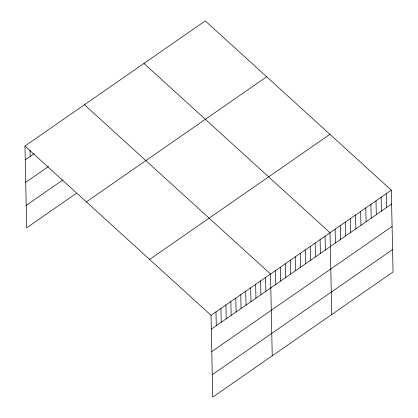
<?xml version="1.0" encoding="UTF-8"?>
<svg xmlns="http://www.w3.org/2000/svg" width="418" height="418" viewBox="0 0 418 418"><rect width="100%" height="100%" fill="white"/><g stroke="black" fill="none" stroke-linecap="round" stroke-linejoin="round"><path stroke-width="0.63" d="M24.955 146.023L205.264 20.9L391.332 190.19L393.045 271.977L212.736 397.1L211.022 315.313L24.955 146.023L26.668 227.81L76.254 193.403M25.242 159.869L34.172 153.678M25.712 182.29L48.525 166.463M26.198 205.39L62.888 179.928M86.359 201.889L266.668 76.766M149.618 259.447L329.933 134.324M211.022 315.313L391.332 190.19M211.315 329.159L391.624 204.031M211.785 351.58L392.094 226.457M212.266 374.68L392.575 249.556M143.959 63.442L330.027 232.732L331.74 314.519M84.457 104.735L270.524 274.02L272.238 355.807M386.227 193.733L386.514 207.579M381.117 197.28L381.404 211.121M376.007 200.823L376.299 214.669M370.897 204.371L371.189 218.212M365.792 207.913L366.079 221.759M360.682 211.461L360.969 225.302M355.572 215.004L355.864 228.85M350.462 218.551L350.754 232.392M345.352 222.094L345.644 235.94M340.247 225.642L340.534 239.483M335.137 229.184L335.424 243.03M325.068 236.17L325.361 250.016M320.11 239.613L320.402 253.46M315.151 243.051L315.444 256.898M310.193 246.495L310.485 260.341M305.234 249.933L305.527 263.779M300.276 253.376L300.568 267.222M295.317 256.814L295.61 270.66M290.358 260.257L290.651 274.103M285.4 263.701L285.693 277.542M280.441 267.139L280.734 280.985M275.483 270.582L275.775 284.423M265.566 277.463L265.858 291.309M260.607 280.901L260.9 294.747M255.649 284.344L255.941 298.191M250.69 287.783L250.983 301.629M245.732 291.226L246.024 305.072M240.773 294.664L241.066 308.51M235.815 298.107L236.107 311.953M230.856 301.55L231.149 315.391M225.898 304.988L226.19 318.835M220.939 308.432L221.232 322.273M215.981 311.87L216.273 325.716M30.07 150.135L30.2 156.426"/></g></svg>
